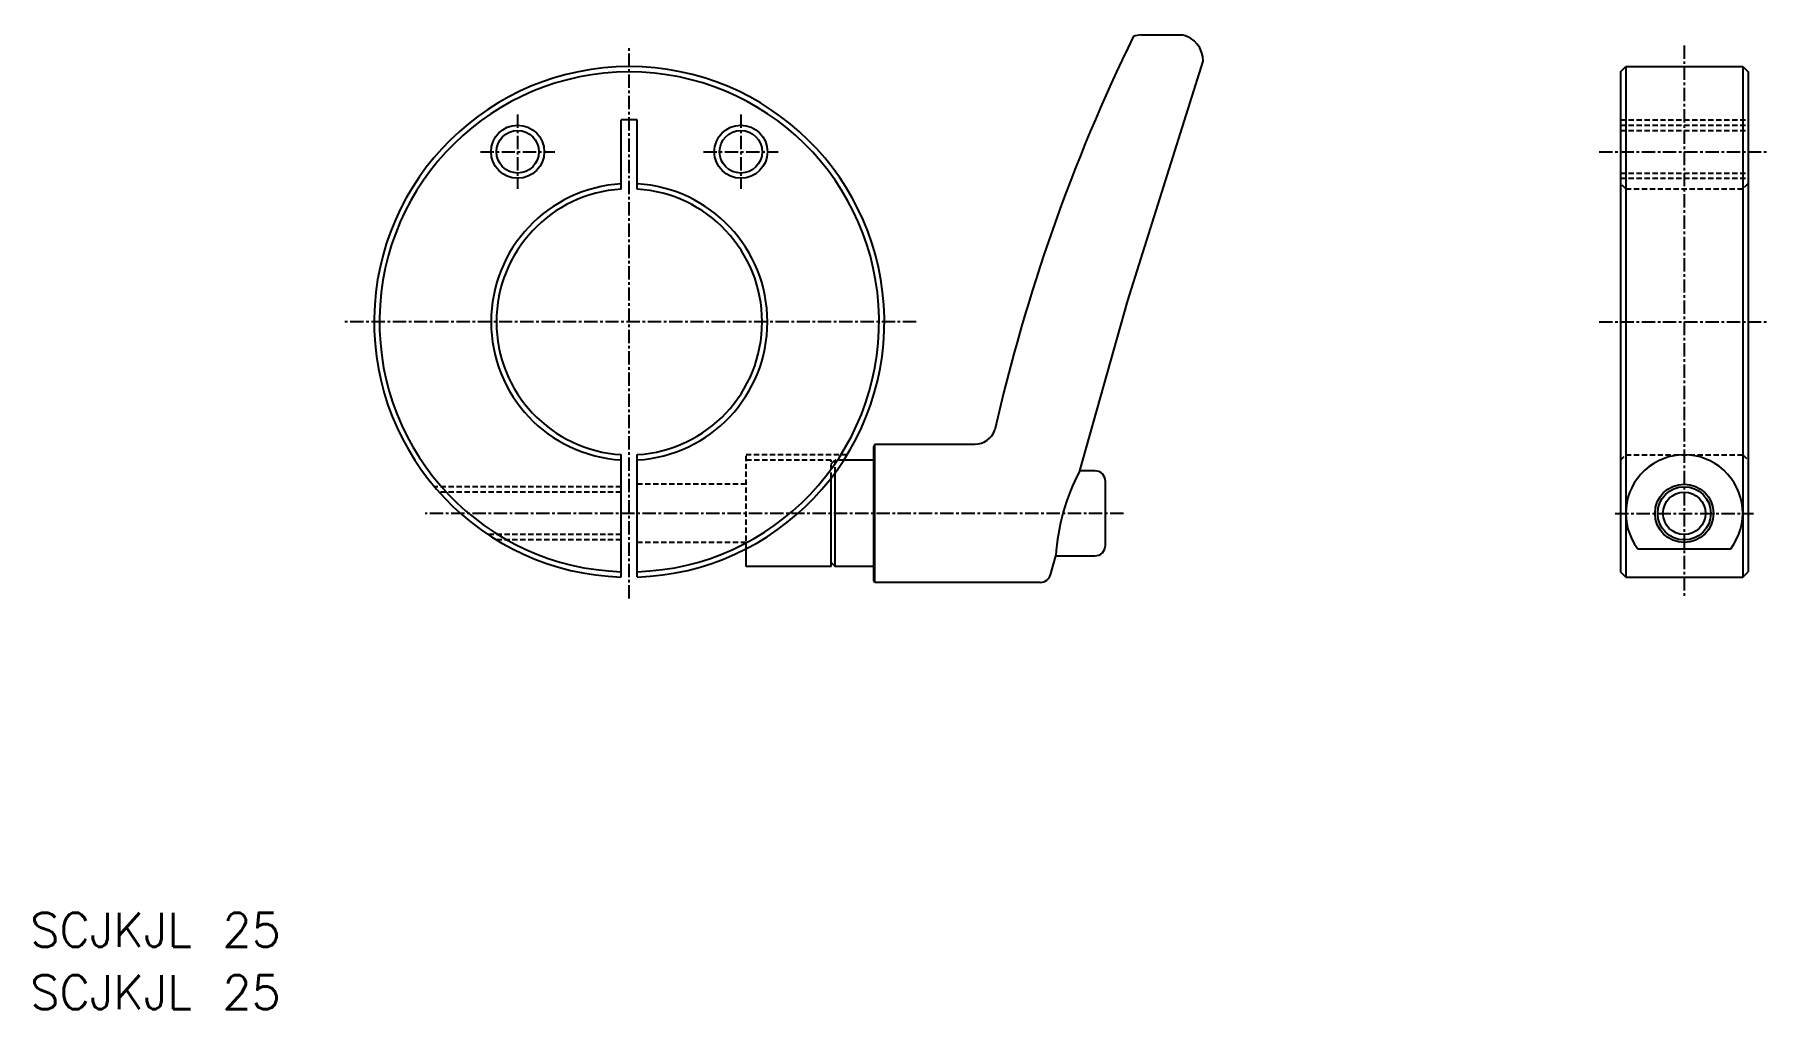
# Model space of a CAD drawing. Extents: x 2 to 165, y -113 to -22.
import ezdxf

# ---------------------------------------------------------------- set-up
doc = ezdxf.new("R2010")
doc.units = 0
doc.linetypes.add('CENTER', pattern=[2, 1.25, -0.25, 0.25, -0.25])
doc.linetypes.add('DASHED', pattern=[0.75, 0.5, -0.25])
doc.layers.get('0').update_dxf_attribs({"linetype": 'CONTINUOUS'})
doc.layers.add('CENTER', color=1, linetype='CENTER')
doc.styles.get("Standard").update_dxf_attribs({"font": 'txt.shx', "bigfont": 'bigfont.shx'})

# ---------------------------------------------------------------- blocks, each defined once
blk = doc.blocks.new('CLDF')
at = {"color": 7, "linetype": 'CONTINUOUS'}
for p, q in [((25.14, 45), (28.99, 45)), ((23.89, 20), (31, 42.52)), ((19.38, 4), (23.89, 20)), ((0.09, 6.5), (0, 6.3)), ((0, -6.3), (0, 6.3)), ((0.09, 6.5), (9.51, 6.5)), ((0.09, -6.5), (0.09, 6.5)), ((20.8, 4), (19.38, 4)), ((21.8, -3), (21.8, 3)), ((16.63, -5.77), (17.13, -4)), ((17.13, -4), (20.8, -4)), ((0.09, -6.5), (0, -6.3)), ((15.67, -6.5), (0.09, -6.5))]:
    blk.add_line(p, q, dxfattribs=at)
for centre, radius, start, end in [((178.43, -30.15), 171.3, 154.0311, 167.1877), ((25.95, 39.05), 6, 97.7241, 104.6825), ((28.43, 42.49), 2.57, 0.645, 77.5412), ((9.51, 8.5), 2, 270, 340.621), ((36.81, -5.22), 19.72, 152.1114, 176.4391), ((20.8, 3), 1, 0, 90), ((20.8, -3), 1, 270, 0), ((15.67, -5.5), 1, 270, 344.2753)]:
    blk.add_arc(centre, radius, start, end, dxfattribs=at)

msp = doc.modelspace()

# ---------------------------------------------------------------- linework, layer by layer
at = {"color": 7, "linetype": 'CONTINUOUS'}
for p, q in [((150.86, -25.04), (151.36, -24.54)), ((150.86, -25.04), (150.86, -72.04)), ((151.36, -24.54), (151.36, -72.54)), ((151.36, -24.54), (162.36, -24.54)), ((162.36, -24.54), (162.36, -72.54)), ((162.36, -24.54), (162.86, -25.04)), ((162.86, -25.04), (162.86, -72.04)), ((56.86, -36.06), (56.86, -29.54)), ((58.36, -29.54), (56.86, -29.54)), ((58.36, -36.06), (58.36, -29.54)), ((56.86, -72.52), (56.86, -61.01)), ((58.36, -72.52), (58.36, -61.01)), ((80.61, -61.54), (77.78, -61.54)), ((76.61, -71.54), (76.61, -63.2)), ((76.97, -71.54), (76.97, -62.71)), ((68.61, -71.54), (68.61, -69.87)), ((152.48, -69.87), (161.24, -69.87)), ((76.61, -71.54), (68.61, -71.54)), ((76.61, -71.17), (76.97, -71.54)), ((80.61, -71.54), (76.97, -71.54)), ((151.36, -72.54), (150.86, -72.04)), ((151.36, -72.54), (162.36, -72.54)), ((162.36, -72.54), (162.86, -72.04))]:
    msp.add_line(p, q, dxfattribs=at)
at = {"color": 3, "linetype": 'DASHED'}
for p, q in [((150.86, -29.54), (162.86, -29.54)), ((150.86, -30.04), (162.86, -30.04)), ((150.86, -30.54), (162.86, -30.54)), ((150.86, -34.54), (162.86, -34.54)), ((150.86, -35.04), (162.86, -35.04)), ((151.36, -36.04), (150.86, -35.54)), ((162.86, -35.54), (162.36, -36.04)), ((151.36, -36.04), (162.36, -36.04)), ((68.61, -69.87), (68.61, -61.04)), ((78.09, -61.04), (68.61, -61.04)), ((76.61, -61.54), (68.61, -61.54)), ((76.61, -63.2), (76.61, -61.54)), ((76.61, -61.9), (76.97, -61.54)), ((76.97, -62.71), (76.97, -61.54)), ((77.78, -61.54), (76.97, -61.54)), ((150.86, -61.54), (151.36, -61.04)), ((151.36, -61.04), (162.36, -61.04)), ((162.36, -61.04), (162.86, -61.54)), ((56.86, -64.04), (39.28, -64.04)), ((56.86, -64.54), (39.72, -64.54)), ((68.61, -63.79), (58.36, -63.79)), ((56.86, -68.54), (44.34, -68.54)), ((56.86, -69.04), (45.13, -69.04)), ((68.61, -69.29), (58.36, -69.29))]:
    msp.add_line(p, q, dxfattribs=at)
at = {"color": 3, "linetype": 'CONTINUOUS'}
for centre in [(47.11, -32.54), (68.11, -32.54), (156.86, -66.54)]:
    msp.add_circle(centre, 2.5, dxfattribs=at)
at = {"color": 7, "linetype": 'CONTINUOUS'}
for centre, radius in [((47.11, -32.54), 2), ((68.11, -32.54), 2), ((156.86, -66.54), 2.75), ((156.86, -66.54), 2)]:
    msp.add_circle(centre, radius, dxfattribs=at)
for centre, radius, start, end in [((57.61, -48.54), 24, 271.7908, 268.2092), ((57.61, -48.54), 23.5, 271.8289, 268.1711), ((57.61, -48.54), 13, 93.3074, 266.6926), ((57.61, -48.54), 13, 273.3074, 86.6926), ((57.61, -48.54), 12.5, 93.4398, 266.5602), ((57.61, -48.54), 12.5, 273.4398, 86.5602), ((156.86, -66.54), 5.5, 322.7289, 217.2711)]:
    msp.add_arc(centre, radius, start, end, dxfattribs=at)
at = {"layer": 'CENTER', "color": 1, "linetype": 'CENTER'}
for p, q in [((57.61, -74.54), (57.61, -22.54)), ((156.86, -22.54), (156.86, -74.54)), ((47.11, -29.04), (47.11, -36.04)), ((68.11, -29.04), (68.11, -36.04)), ((43.61, -32.54), (50.61, -32.54)), ((64.61, -32.54), (71.61, -32.54)), ((148.86, -32.54), (164.86, -32.54)), ((84.61, -48.54), (30.61, -48.54)), ((148.86, -48.54), (164.86, -48.54)), ((104.11, -66.54), (38.42, -66.54)), ((150.36, -66.54), (163.36, -66.54))]:
    msp.add_line(p, q, dxfattribs=at)

# ---------------------------------------------------------------- block references
at = {"color": 7, "linetype": 'CONTINUOUS'}
msp.add_blockref('CLDF', (80.61, -66.54), dxfattribs=at)

# ---------------------------------------------------------------- texts
for p in [(1.26, -107.3), (1.26, -113.17)]:
    msp.add_text('SCJKJL 25', height=3.2, dxfattribs=at).set_placement(p)

doc.saveas('drawing.dxf')
